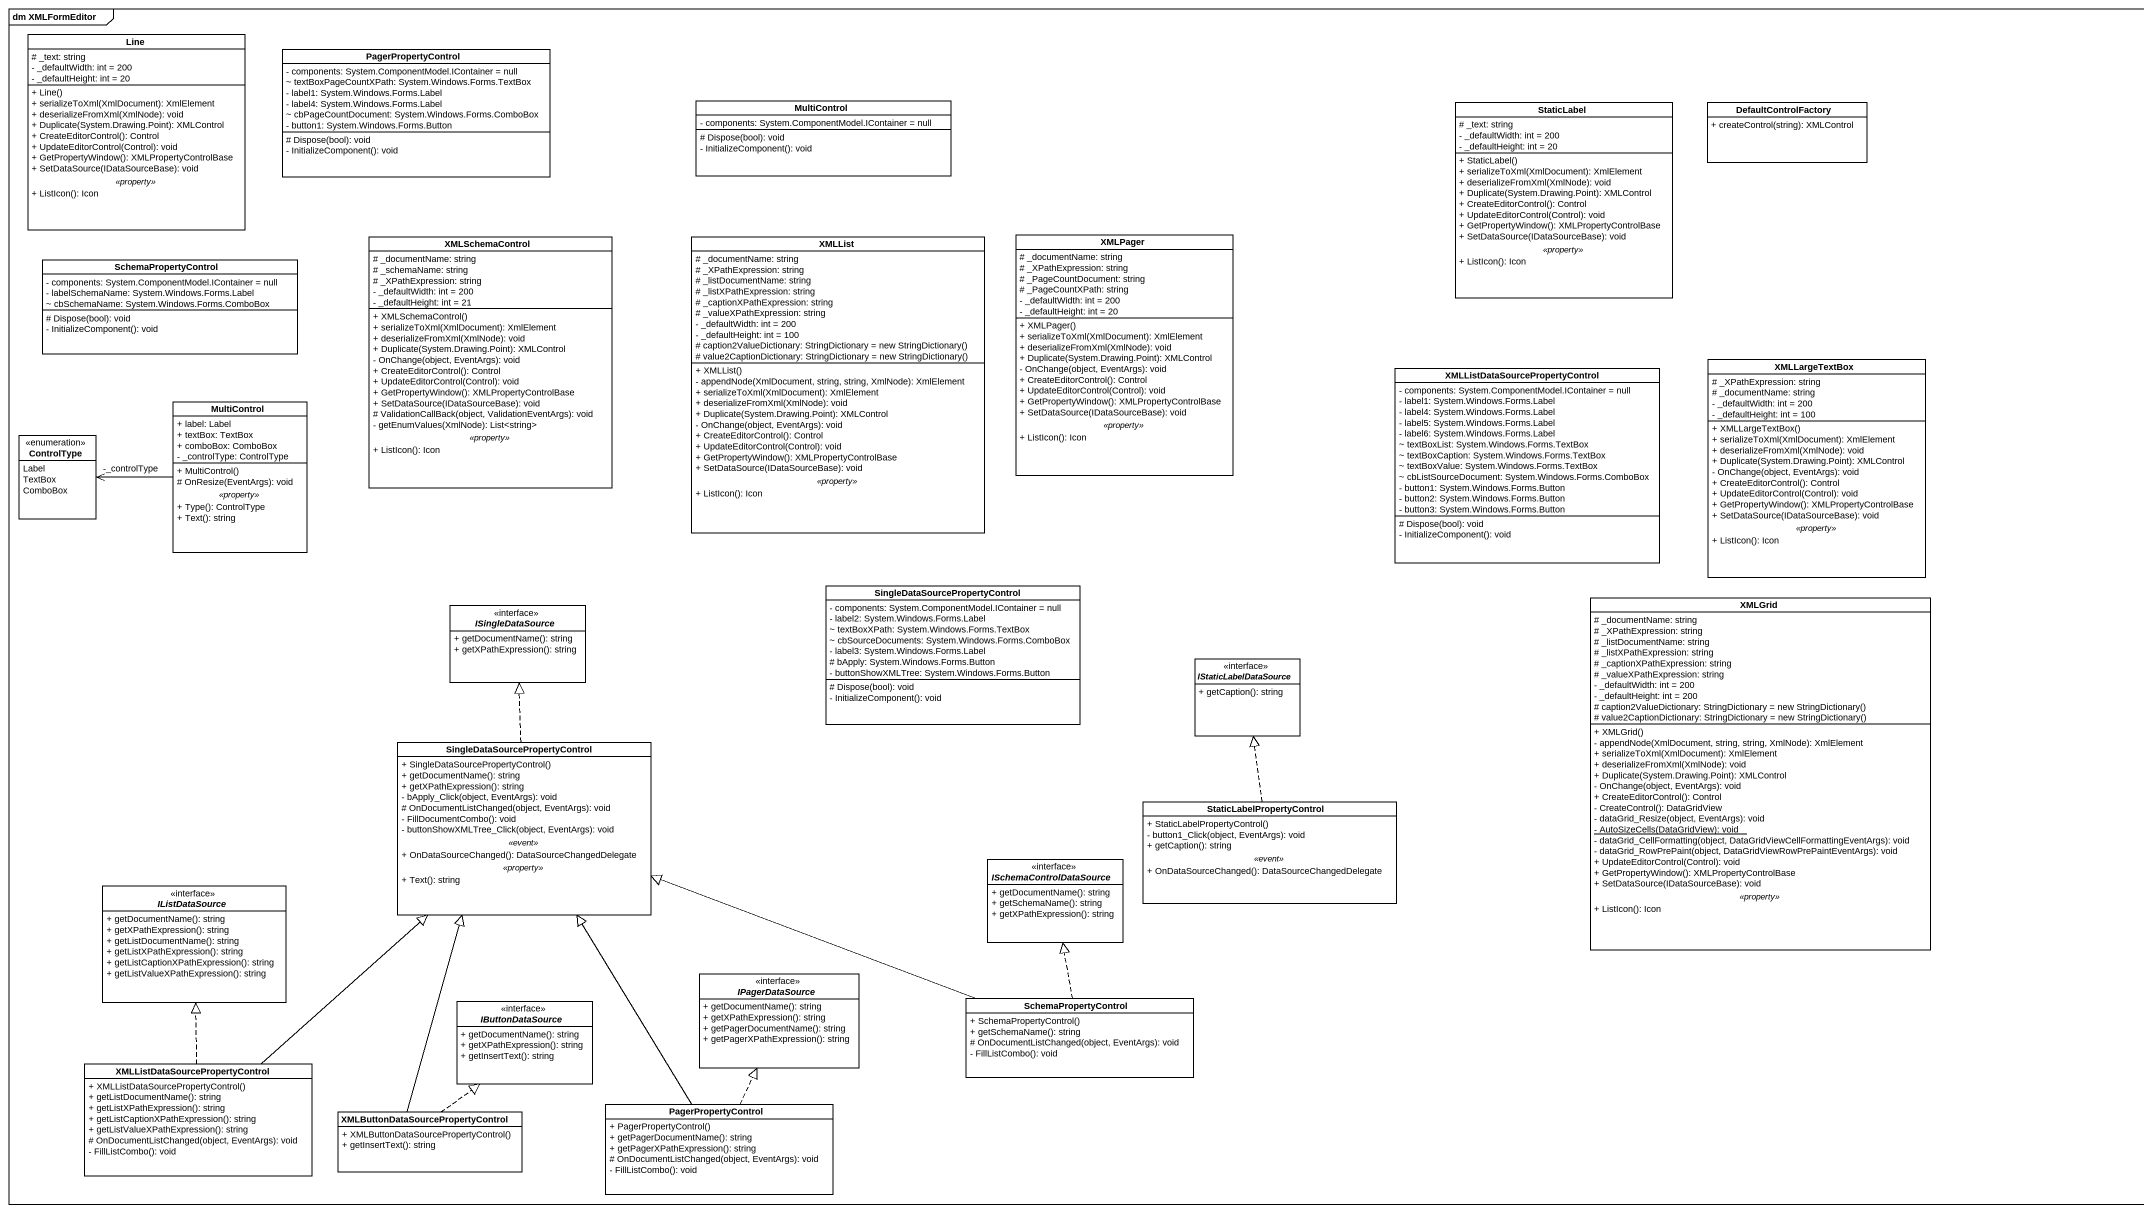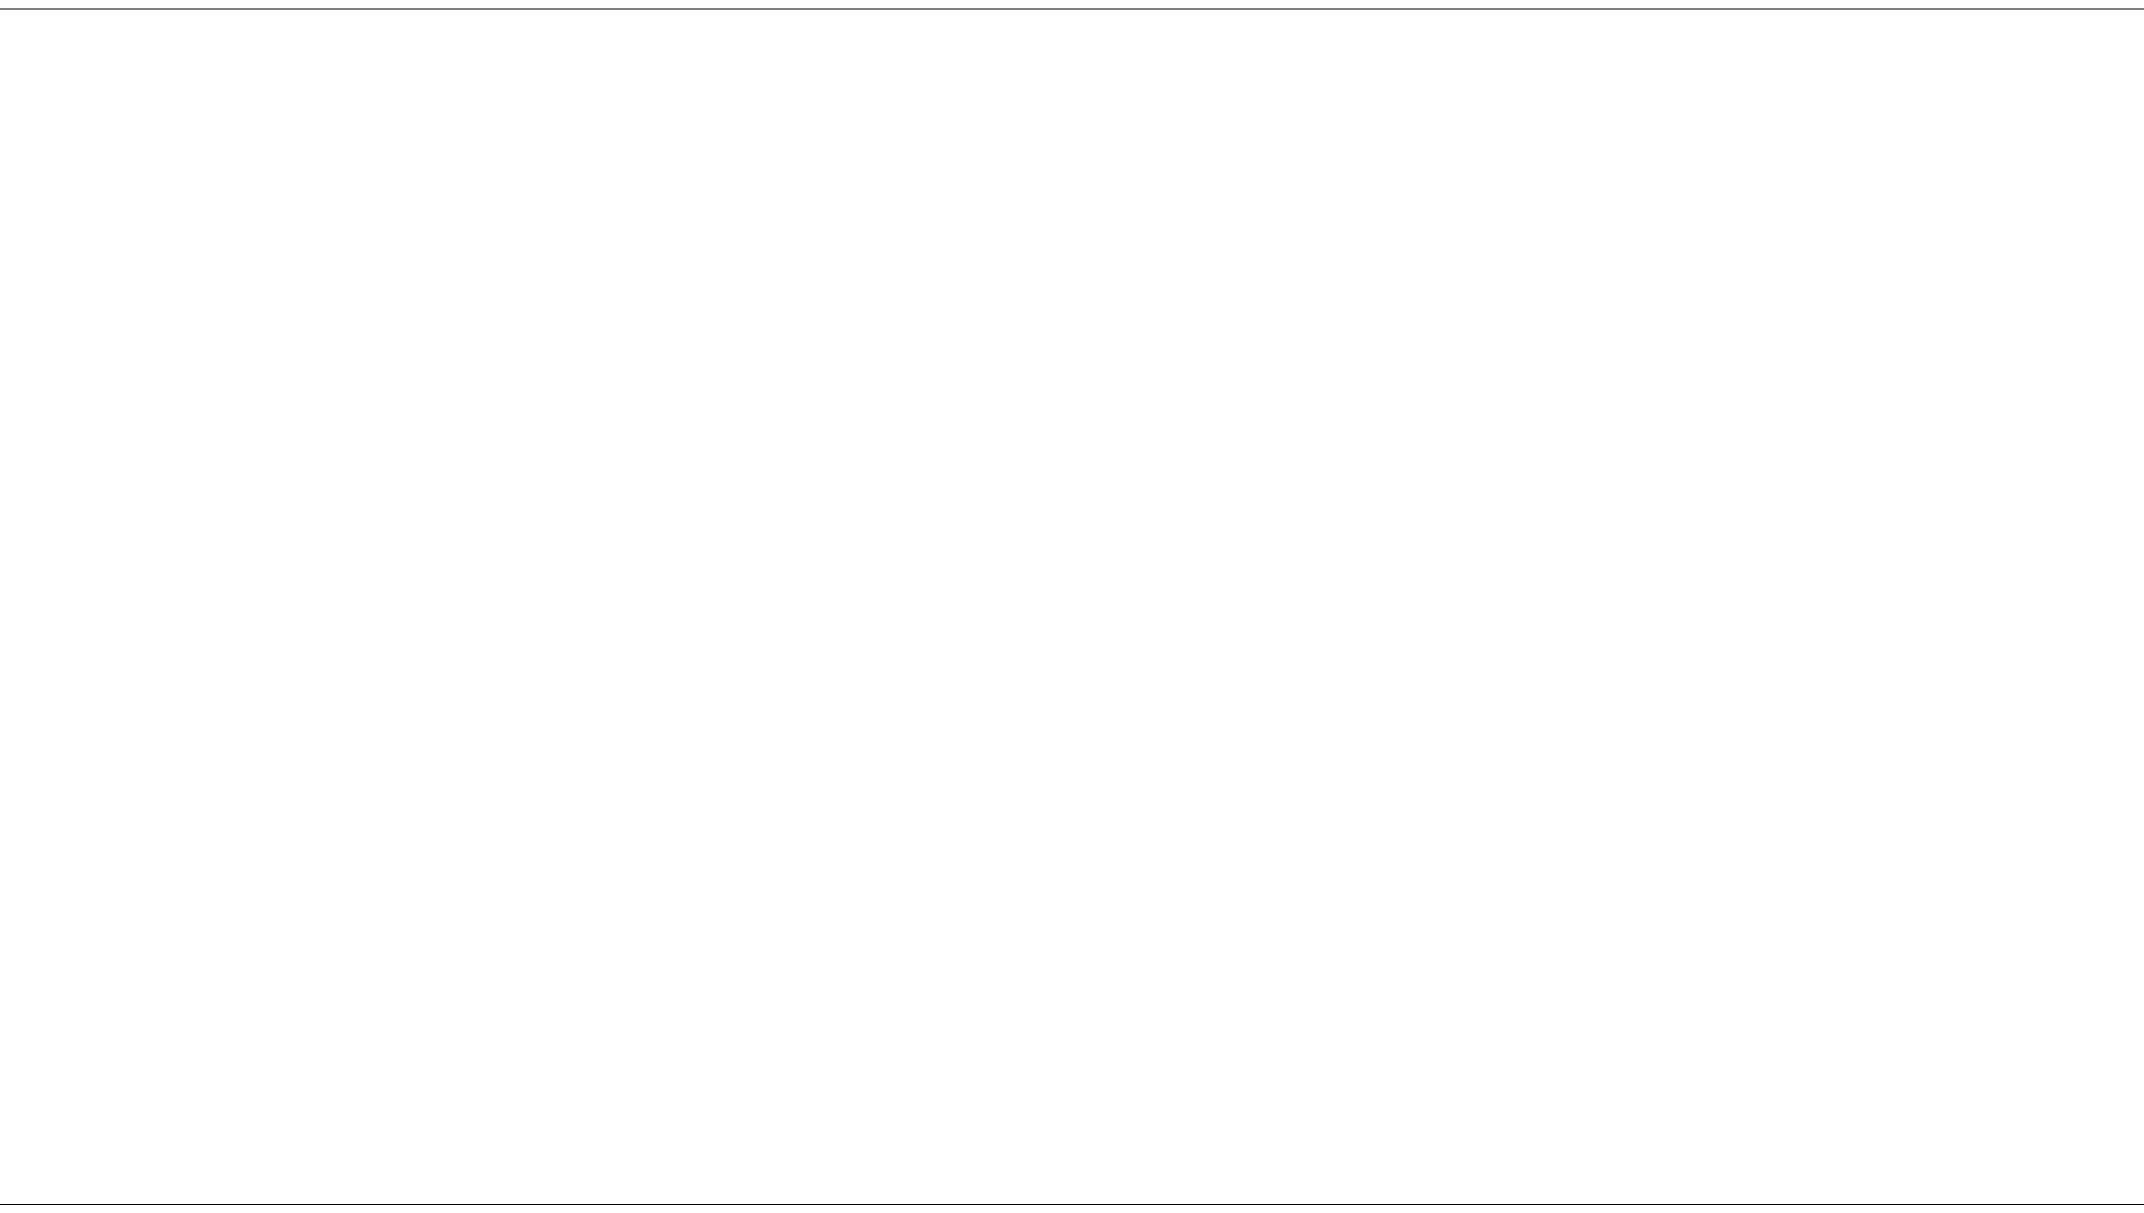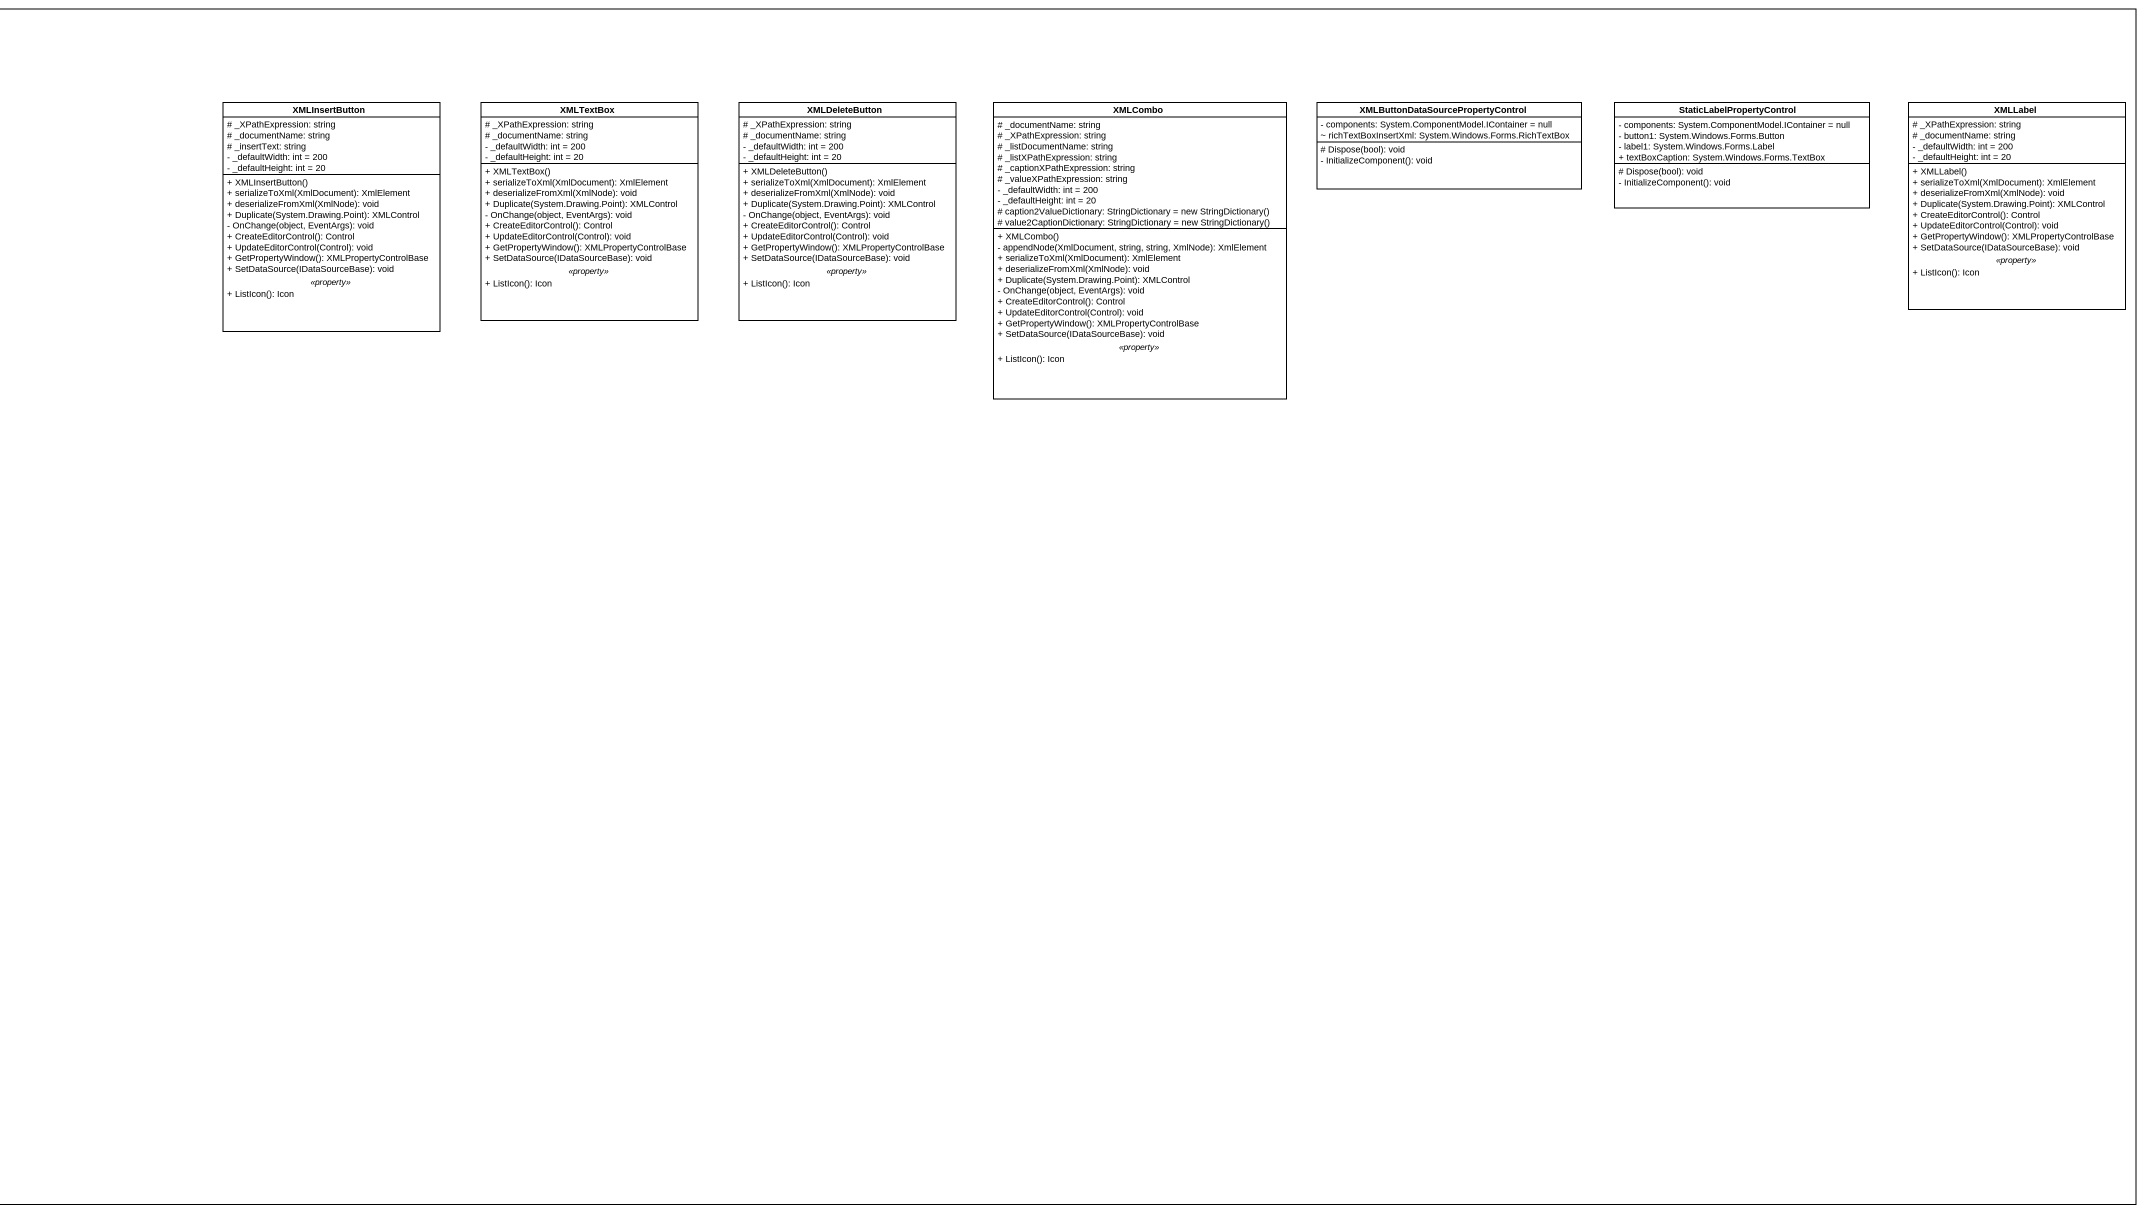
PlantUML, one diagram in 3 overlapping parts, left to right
@startuml
mainframe dm XMLFormEditor
hide circle
hide empty members
skinparam classAttributeIconSize 0
class Line {
  # _text: string
  - _defaultWidth: int = 200
  - _defaultHeight: int = 20
  --
  + Line()
  + serializeToXml(XmlDocument): XmlElement
  + deserializeFromXml(XmlNode): void
  + Duplicate(System.Drawing.Point): XMLControl
  + CreateEditorControl(): Control
  + UpdateEditorControl(Control): void
  + GetPropertyWindow(): XMLPropertyControlBase
  + SetDataSource(IDataSourceBase): void
  .. <<property>> ..
  + ListIcon(): Icon
}
class PagerPropertyControl {
  - components: System.ComponentModel.IContainer = null
  ~ textBoxPageCountXPath: System.Windows.Forms.TextBox
  - label1: System.Windows.Forms.Label
  - label4: System.Windows.Forms.Label
  ~ cbPageCountDocument: System.Windows.Forms.ComboBox
  - button1: System.Windows.Forms.Button
  # Dispose(bool): void
  - InitializeComponent(): void
}
class MultiControl {
  - components: System.ComponentModel.IContainer = null
  # Dispose(bool): void
  - InitializeComponent(): void
}
class StaticLabel {
  # _text: string
  - _defaultWidth: int = 200
  - _defaultHeight: int = 20
  --
  + StaticLabel()
  + serializeToXml(XmlDocument): XmlElement
  + deserializeFromXml(XmlNode): void
  + Duplicate(System.Drawing.Point): XMLControl
  + CreateEditorControl(): Control
  + UpdateEditorControl(Control): void
  + GetPropertyWindow(): XMLPropertyControlBase
  + SetDataSource(IDataSourceBase): void
  .. <<property>> ..
  + ListIcon(): Icon
}
class DefaultControlFactory {
  + createControl(string): XMLControl
}
class XMLInsertButton {
  # _XPathExpression: string
  # _documentName: string
  # _insertText: string
  - _defaultWidth: int = 200
  - _defaultHeight: int = 20
  --
  + XMLInsertButton()
  + serializeToXml(XmlDocument): XmlElement
  + deserializeFromXml(XmlNode): void
  + Duplicate(System.Drawing.Point): XMLControl
  - OnChange(object, EventArgs): void
  + CreateEditorControl(): Control
  + UpdateEditorControl(Control): void
  + GetPropertyWindow(): XMLPropertyControlBase
  + SetDataSource(IDataSourceBase): void
  .. <<property>> ..
  + ListIcon(): Icon
}
class XMLTextBox {
  # _XPathExpression: string
  # _documentName: string
  - _defaultWidth: int = 200
  - _defaultHeight: int = 20
  --
  + XMLTextBox()
  + serializeToXml(XmlDocument): XmlElement
  + deserializeFromXml(XmlNode): void
  + Duplicate(System.Drawing.Point): XMLControl
  - OnChange(object, EventArgs): void
  + CreateEditorControl(): Control
  + UpdateEditorControl(Control): void
  + GetPropertyWindow(): XMLPropertyControlBase
  + SetDataSource(IDataSourceBase): void
  .. <<property>> ..
  + ListIcon(): Icon
}
class XMLDeleteButton {
  # _XPathExpression: string
  # _documentName: string
  - _defaultWidth: int = 200
  - _defaultHeight: int = 20
  --
  + XMLDeleteButton()
  + serializeToXml(XmlDocument): XmlElement
  + deserializeFromXml(XmlNode): void
  + Duplicate(System.Drawing.Point): XMLControl
  - OnChange(object, EventArgs): void
  + CreateEditorControl(): Control
  + UpdateEditorControl(Control): void
  + GetPropertyWindow(): XMLPropertyControlBase
  + SetDataSource(IDataSourceBase): void
  .. <<property>> ..
  + ListIcon(): Icon
}
class XMLCombo {
  # _documentName: string
  # _XPathExpression: string
  # _listDocumentName: string
  # _listXPathExpression: string
  # _captionXPathExpression: string
  # _valueXPathExpression: string
  - _defaultWidth: int = 200
  - _defaultHeight: int = 20
  {field} # caption2ValueDictionary: StringDictionary = new StringDictionary()
  {field} # value2CaptionDictionary: StringDictionary = new StringDictionary()
  --
  + XMLCombo()
  - appendNode(XmlDocument, string, string, XmlNode): XmlElement
  + serializeToXml(XmlDocument): XmlElement
  + deserializeFromXml(XmlNode): void
  + Duplicate(System.Drawing.Point): XMLControl
  - OnChange(object, EventArgs): void
  + CreateEditorControl(): Control
  + UpdateEditorControl(Control): void
  + GetPropertyWindow(): XMLPropertyControlBase
  + SetDataSource(IDataSourceBase): void
  .. <<property>> ..
  + ListIcon(): Icon
}
class "XMLButtonDataSourcePropertyControl" as XMLButtonDataSourcePropertyC {
  - components: System.ComponentModel.IContainer = null
  ~ richTextBoxInsertXml: System.Windows.Forms.RichTextBox
  # Dispose(bool): void
  - InitializeComponent(): void
}
class StaticLabelPropertyControl {
  - components: System.ComponentModel.IContainer = null
  - button1: System.Windows.Forms.Button
  - label1: System.Windows.Forms.Label
  + textBoxCaption: System.Windows.Forms.TextBox
  # Dispose(bool): void
  - InitializeComponent(): void
}
class XMLLabel {
  # _XPathExpression: string
  # _documentName: string
  - _defaultWidth: int = 200
  - _defaultHeight: int = 20
  --
  + XMLLabel()
  + serializeToXml(XmlDocument): XmlElement
  + deserializeFromXml(XmlNode): void
  + Duplicate(System.Drawing.Point): XMLControl
  + CreateEditorControl(): Control
  + UpdateEditorControl(Control): void
  + GetPropertyWindow(): XMLPropertyControlBase
  + SetDataSource(IDataSourceBase): void
  .. <<property>> ..
  + ListIcon(): Icon
}
class SchemaPropertyControl {
  - components: System.ComponentModel.IContainer = null
  - labelSchemaName: System.Windows.Forms.Label
  ~ cbSchemaName: System.Windows.Forms.ComboBox
  # Dispose(bool): void
  - InitializeComponent(): void
}
class XMLSchemaControl {
  # _documentName: string
  # _schemaName: string
  # _XPathExpression: string
  - _defaultWidth: int = 200
  - _defaultHeight: int = 21
  --
  + XMLSchemaControl()
  + serializeToXml(XmlDocument): XmlElement
  + deserializeFromXml(XmlNode): void
  + Duplicate(System.Drawing.Point): XMLControl
  - OnChange(object, EventArgs): void
  + CreateEditorControl(): Control
  + UpdateEditorControl(Control): void
  + GetPropertyWindow(): XMLPropertyControlBase
  + SetDataSource(IDataSourceBase): void
  # ValidationCallBack(object, ValidationEventArgs): void
  - getEnumValues(XmlNode): List<string>
  .. <<property>> ..
  + ListIcon(): Icon
}
class XMLList {
  # _documentName: string
  # _XPathExpression: string
  # _listDocumentName: string
  # _listXPathExpression: string
  # _captionXPathExpression: string
  # _valueXPathExpression: string
  - _defaultWidth: int = 200
  - _defaultHeight: int = 100
  {field} # caption2ValueDictionary: StringDictionary = new StringDictionary()
  {field} # value2CaptionDictionary: StringDictionary = new StringDictionary()
  --
  + XMLList()
  - appendNode(XmlDocument, string, string, XmlNode): XmlElement
  + serializeToXml(XmlDocument): XmlElement
  + deserializeFromXml(XmlNode): void
  + Duplicate(System.Drawing.Point): XMLControl
  - OnChange(object, EventArgs): void
  + CreateEditorControl(): Control
  + UpdateEditorControl(Control): void
  + GetPropertyWindow(): XMLPropertyControlBase
  + SetDataSource(IDataSourceBase): void
  .. <<property>> ..
  + ListIcon(): Icon
}
class XMLPager {
  # _documentName: string
  # _XPathExpression: string
  # _PageCountDocument: string
  # _PageCountXPath: string
  - _defaultWidth: int = 200
  - _defaultHeight: int = 20
  --
  + XMLPager()
  + serializeToXml(XmlDocument): XmlElement
  + deserializeFromXml(XmlNode): void
  + Duplicate(System.Drawing.Point): XMLControl
  - OnChange(object, EventArgs): void
  + CreateEditorControl(): Control
  + UpdateEditorControl(Control): void
  + GetPropertyWindow(): XMLPropertyControlBase
  + SetDataSource(IDataSourceBase): void
  .. <<property>> ..
  + ListIcon(): Icon
}
class "XMLListDataSourcePropertyControl" as XMLListDataSourcePropertyCon {
  - components: System.ComponentModel.IContainer = null
  - label1: System.Windows.Forms.Label
  - label4: System.Windows.Forms.Label
  - label5: System.Windows.Forms.Label
  - label6: System.Windows.Forms.Label
  ~ textBoxList: System.Windows.Forms.TextBox
  ~ textBoxCaption: System.Windows.Forms.TextBox
  ~ textBoxValue: System.Windows.Forms.TextBox
  ~ cbListSourceDocument: System.Windows.Forms.ComboBox
  - button1: System.Windows.Forms.Button
  - button2: System.Windows.Forms.Button
  - button3: System.Windows.Forms.Button
  # Dispose(bool): void
  - InitializeComponent(): void
}
class XMLLargeTextBox {
  # _XPathExpression: string
  # _documentName: string
  - _defaultWidth: int = 200
  - _defaultHeight: int = 100
  --
  + XMLLargeTextBox()
  + serializeToXml(XmlDocument): XmlElement
  + deserializeFromXml(XmlNode): void
  + Duplicate(System.Drawing.Point): XMLControl
  - OnChange(object, EventArgs): void
  + CreateEditorControl(): Control
  + UpdateEditorControl(Control): void
  + GetPropertyWindow(): XMLPropertyControlBase
  + SetDataSource(IDataSourceBase): void
  .. <<property>> ..
  + ListIcon(): Icon
}
class "MultiControl" as MultiControl_2 {
  + label: Label
  + textBox: TextBox
  + comboBox: ComboBox
  - _controlType: ControlType
  --
  + MultiControl()
  # OnResize(EventArgs): void
  .. <<property>> ..
  + Type(): ControlType
  + Text(): string
}
enum ControlType {
  Label
  TextBox
  ComboBox
}
interface ISingleDataSource <<interface>> {
  + getDocumentName(): string
  + getXPathExpression(): string
}
class "SingleDataSourcePropertyControl" as SingleDataSourcePropertyCont {
  - components: System.ComponentModel.IContainer = null
  - label2: System.Windows.Forms.Label
  ~ textBoxXPath: System.Windows.Forms.TextBox
  ~ cbSourceDocuments: System.Windows.Forms.ComboBox
  - label3: System.Windows.Forms.Label
  # bApply: System.Windows.Forms.Button
  - buttonShowXMLTree: System.Windows.Forms.Button
  # Dispose(bool): void
  - InitializeComponent(): void
}
class XMLGrid {
  # _documentName: string
  # _XPathExpression: string
  # _listDocumentName: string
  # _listXPathExpression: string
  # _captionXPathExpression: string
  # _valueXPathExpression: string
  - _defaultWidth: int = 200
  - _defaultHeight: int = 200
  {field} # caption2ValueDictionary: StringDictionary = new StringDictionary()
  {field} # value2CaptionDictionary: StringDictionary = new StringDictionary()
  --
  + XMLGrid()
  - appendNode(XmlDocument, string, string, XmlNode): XmlElement
  + serializeToXml(XmlDocument): XmlElement
  + deserializeFromXml(XmlNode): void
  + Duplicate(System.Drawing.Point): XMLControl
  - OnChange(object, EventArgs): void
  + CreateEditorControl(): Control
  - CreateControl(): DataGridView
  - dataGrid_Resize(object, EventArgs): void
  {static} - AutoSizeCells(DataGridView): void
  - dataGrid_CellFormatting(object, DataGridViewCellFormattingEventArgs): void
  - dataGrid_RowPrePaint(object, DataGridViewRowPrePaintEventArgs): void
  + UpdateEditorControl(Control): void
  + GetPropertyWindow(): XMLPropertyControlBase
  + SetDataSource(IDataSourceBase): void
  .. <<property>> ..
  + ListIcon(): Icon
}
interface IStaticLabelDataSource <<interface>> {
  + getCaption(): string
}
class "SingleDataSourcePropertyControl" as SingleDataSourcePropertyCont_2 {
  + SingleDataSourcePropertyControl()
  + getDocumentName(): string
  + getXPathExpression(): string
  - bApply_Click(object, EventArgs): void
  # OnDocumentListChanged(object, EventArgs): void
  - FillDocumentCombo(): void
  - buttonShowXMLTree_Click(object, EventArgs): void
  .. <<event>> ..
  + OnDataSourceChanged(): DataSourceChangedDelegate
  .. <<property>> ..
  + Text(): string
}
class "StaticLabelPropertyControl" as StaticLabelPropertyControl_2 {
  + StaticLabelPropertyControl()
  - button1_Click(object, EventArgs): void
  + getCaption(): string
  .. <<event>> ..
  + OnDataSourceChanged(): DataSourceChangedDelegate
}
interface ISchemaControlDataSource <<interface>> {
  + getDocumentName(): string
  + getSchemaName(): string
  + getXPathExpression(): string
}
interface IListDataSource <<interface>> {
  + getDocumentName(): string
  + getXPathExpression(): string
  + getListDocumentName(): string
  + getListXPathExpression(): string
  + getListCaptionXPathExpression(): string
  + getListValueXPathExpression(): string
}
interface IPagerDataSource <<interface>> {
  + getDocumentName(): string
  + getXPathExpression(): string
  + getPagerDocumentName(): string
  + getPagerXPathExpression(): string
}
class "SchemaPropertyControl" as SchemaPropertyControl_2 {
  + SchemaPropertyControl()
  + getSchemaName(): string
  # OnDocumentListChanged(object, EventArgs): void
  - FillListCombo(): void
}
interface IButtonDataSource <<interface>> {
  + getDocumentName(): string
  + getXPathExpression(): string
  + getInsertText(): string
}
class "XMLListDataSourcePropertyControl" as XMLListDataSourcePropertyCon_2 {
  + XMLListDataSourcePropertyControl()
  + getListDocumentName(): string
  + getListXPathExpression(): string
  + getListCaptionXPathExpression(): string
  + getListValueXPathExpression(): string
  # OnDocumentListChanged(object, EventArgs): void
  - FillListCombo(): void
}
class "XMLButtonDataSourcePropertyControl" as XMLButtonDataSourcePropertyC_2 {
  + XMLButtonDataSourcePropertyControl()
  + getInsertText(): string
}
class "PagerPropertyControl" as PagerPropertyControl_2 {
  + PagerPropertyControl()
  + getPagerDocumentName(): string
  + getPagerXPathExpression(): string
  # OnDocumentListChanged(object, EventArgs): void
  - FillListCombo(): void
}
MultiControl_2 -left-> "-_controlType" ControlType
SingleDataSourcePropertyCont_2 .up.|> ISingleDataSource
StaticLabelPropertyControl_2 .up.|> IStaticLabelDataSource
SchemaPropertyControl_2 -left-|> SingleDataSourcePropertyCont_2
SchemaPropertyControl_2 .up.|> ISchemaControlDataSource
XMLListDataSourcePropertyCon_2 -up-|> SingleDataSourcePropertyCont_2
XMLListDataSourcePropertyCon_2 .up.|> IListDataSource
XMLButtonDataSourcePropertyC_2 -up-|> SingleDataSourcePropertyCont_2
XMLButtonDataSourcePropertyC_2 .up.|> IButtonDataSource
PagerPropertyControl_2 -up-|> SingleDataSourcePropertyCont_2
PagerPropertyControl_2 .up.|> IPagerDataSource
@enduml
